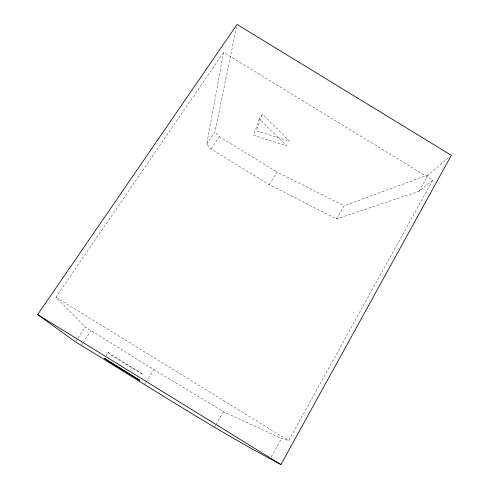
<?xml version="1.0" encoding="UTF-8"?>
<svg xmlns="http://www.w3.org/2000/svg" width="489" height="489" viewBox="0 0 489 489"><rect width="100%" height="100%" fill="white"/><g stroke="black" fill="none" stroke-linecap="round" stroke-linejoin="round"><path stroke-width="0.37" stroke-dasharray="2.44 1.83" d="M432.728 180.184L419.104 191.248L336.42 218.944L269.25 184.653L211.052 149.004L206.706 144.145L223.583 52.36L432.728 180.184L288.669 440.638L281.517 438.517L223.497 411.732L153.803 369.562L85.257 327.08L55.917 297.269L223.583 52.36M206.706 144.145L214.977 131.694L236.444 27.427M259.347 118.876L253.553 135.282L286.664 145.869L259.347 118.876L262.41 114.145L289.586 141.217L256.45 130.789L262.41 114.145M271.224 457.013L281.517 438.517M419.104 191.248L428.223 174.854L449.03 157.262M214.371 427.313L215.515 425.363M215.893 424.715L223.497 411.732M336.42 218.944L344.091 205.845L428.223 174.854M144.493 384.464L145.661 382.606M146.046 381.982L153.803 369.562M269.25 184.653L277.11 172.061L344.091 205.845M105.893 355.851L108.155 352.361L143.185 374.556L111.406 355.534L108.155 352.361M81.272 345.491L82.531 343.584M82.953 342.942L90.954 330.833M211.052 149.004L219.231 136.62L214.977 131.694M75.868 341.224L77.5 338.761M77.91 338.15L85.257 327.08M219.231 136.62L277.11 172.061M55.917 297.269L288.669 440.638"/><path stroke-width="0.73" d="M280.967 464.55L451.341 155.306L237.061 24.45L37.659 314.58L75.459 341.835L81.272 345.491C147.55 385.638 212.33 428.462 280.967 464.55L37.659 314.58M139.622 380.234L107.886 360.992L104.383 358.18L139.622 380.234"/></g></svg>
